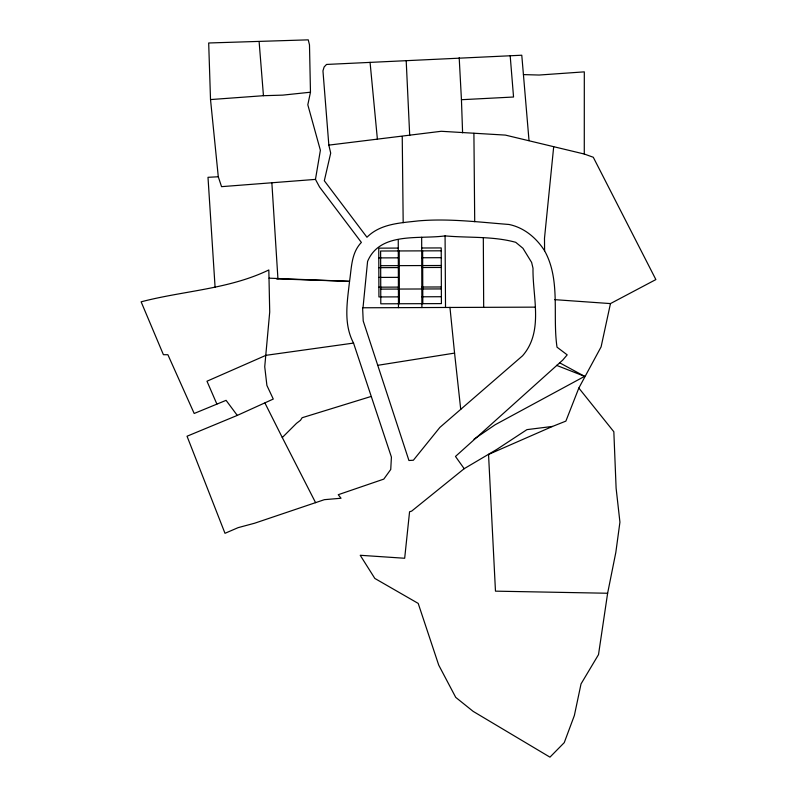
<?xml version="1.0" encoding="UTF-8"?>
<svg xmlns="http://www.w3.org/2000/svg" width="797" height="797" viewBox="0 0 797 797"><rect width="100%" height="100%" fill="white"/><g stroke="black" fill="none" stroke-linecap="round" stroke-linejoin="round"><path stroke-width="1.2" d="M584.281 154.03L584.311 71.86L539.111 75.038L523.43 74.599L521.776 55.222L326.531 64.447L324.12 66.998L322.954 70.863L328.842 145.114L330.695 153.104L324.319 180.76L366.959 237.247C380.528 223.608 400.343 222.981 418.276 220.899C448.581 218.278 478.808 222.124 508.984 224.475C524.177 227.583 536.421 237.944 544.59 250.786C560.849 280.046 552.341 315.373 557.013 347.173L567.195 354.864L562.742 360.085L455.476 456.452L464.183 468.686L496.83 449.388L526.947 429.633L552.55 426.415L565.88 421.115L578.831 388.049L601.097 346.884L610.462 303.587L655.871 279.568L593.277 157.248L584.281 154.03L505.398 135.101L441.229 131.286L328.842 145.114M363.004 307.781L367.576 261.436C380.039 231.419 419.481 239.548 445.075 235.882C468.646 238.044 492.705 235.982 515.739 242.318L522.952 248.295L531.629 262.422L533.004 268.21C532.466 297.032 543.873 331.422 522.563 355.781L439.864 427.421L413.364 460.238L408.931 460.497L363.213 320.962L362.615 307.781L535.126 307.144M553.686 146.797L544.49 238.313L544.59 250.786M578.831 388.049L613.839 431.755L616.111 488.202L619.927 522.165L615.832 552.371L607.623 593.247L598.507 654.616L581.033 683.906L574.368 715.497L564.246 742.645L549.96 757.15L473.169 711.382L455.725 697.365L438.719 665.116L418.206 603.409L374.839 578.443L360.224 555.28L404.677 558.259L409.568 511.744L411.631 511.136L464.183 468.686M315.463 179.395L320.384 150.274L307.811 104.796L310.471 92.213L309.485 44.871L308.24 39.85L208.684 42.988L210.518 99.575L218.288 176.765L221.546 186.657L315.463 179.395L319.547 187.006L361.38 242.418C351.188 252.998 351.626 267.792 349.544 281.341C347.233 302.063 343.288 323.692 353.539 343.079L391.417 457.099L390.739 469.473L383.805 479.107L338.247 494.708L341.036 498.245L324.379 499.669L254.641 523.211L238.134 527.644L224.993 533.303L187.036 436.228L237.287 415.406L273.271 399.058L266.905 385.449L264.734 366.74L269.715 312.055L268.828 269.964C228.649 289.351 183.639 290.686 141.129 301.824L163.415 354.705L167.888 354.715L194.189 413.474L226.079 400.343L237.287 415.406M315.602 502.688L282.287 437.533L296.524 423.317L300.489 420.288L302.123 417.728L370.964 396.507M474.036 439.167L495.176 424.731L584.619 376.343L559.484 362.715M552.55 426.415L488.541 454.439L495.475 591.155L607.623 593.247M377.639 365.335L454.569 353.101L449.946 307.323M353.539 343.079L265.959 355.323L206.981 381.215L216.884 404.079M310.471 92.213L282.825 95.122L263.448 95.7L210.518 99.575M218.288 176.765L207.997 177.313L215.09 287.289M462.599 132.84L461.443 99.715L513.547 97.015L510.18 55.72M398.281 248.076L378.754 248.146L378.924 296.942L398.44 296.873M421.703 247.997L441.219 247.927L441.408 303.607L380.797 303.816L380.617 251.015L441.229 250.806M378.794 257.899L398.311 257.839M421.733 257.76L441.249 257.69M380.667 265.7L441.279 265.501M378.824 267.662L398.341 267.593M421.762 267.513L441.279 267.453M378.854 277.416L398.38 277.356M378.894 287.179L398.41 287.109M421.832 287.03L441.349 286.97M380.747 289.122L441.359 288.922M421.862 296.793L441.379 296.723M276.41 278.86L349.544 281.341L269.077 278.173M554.762 299.662L610.462 303.587M556.545 365.345L584.619 376.343M264.933 403.013L282.287 437.533M454.569 353.101L460.736 409.439M370.067 62.335L377.419 139.455M523.43 74.599L529.019 140.611M259.115 41.564L263.448 95.7M271.857 182.772L277.944 278.91M459.192 57.723L461.443 99.715M406.191 60.532L409.708 135.55M402.236 136.496L403.182 222.702M473.906 133.298L474.713 221.705M445.075 235.882L445.523 307.493M483.321 237.875L483.679 307.234M422.629 250.876L422.808 303.667M421.663 237.317L421.902 307.572M399.207 250.955L399.387 303.747M398.251 239.767L398.48 307.652"/></g></svg>
